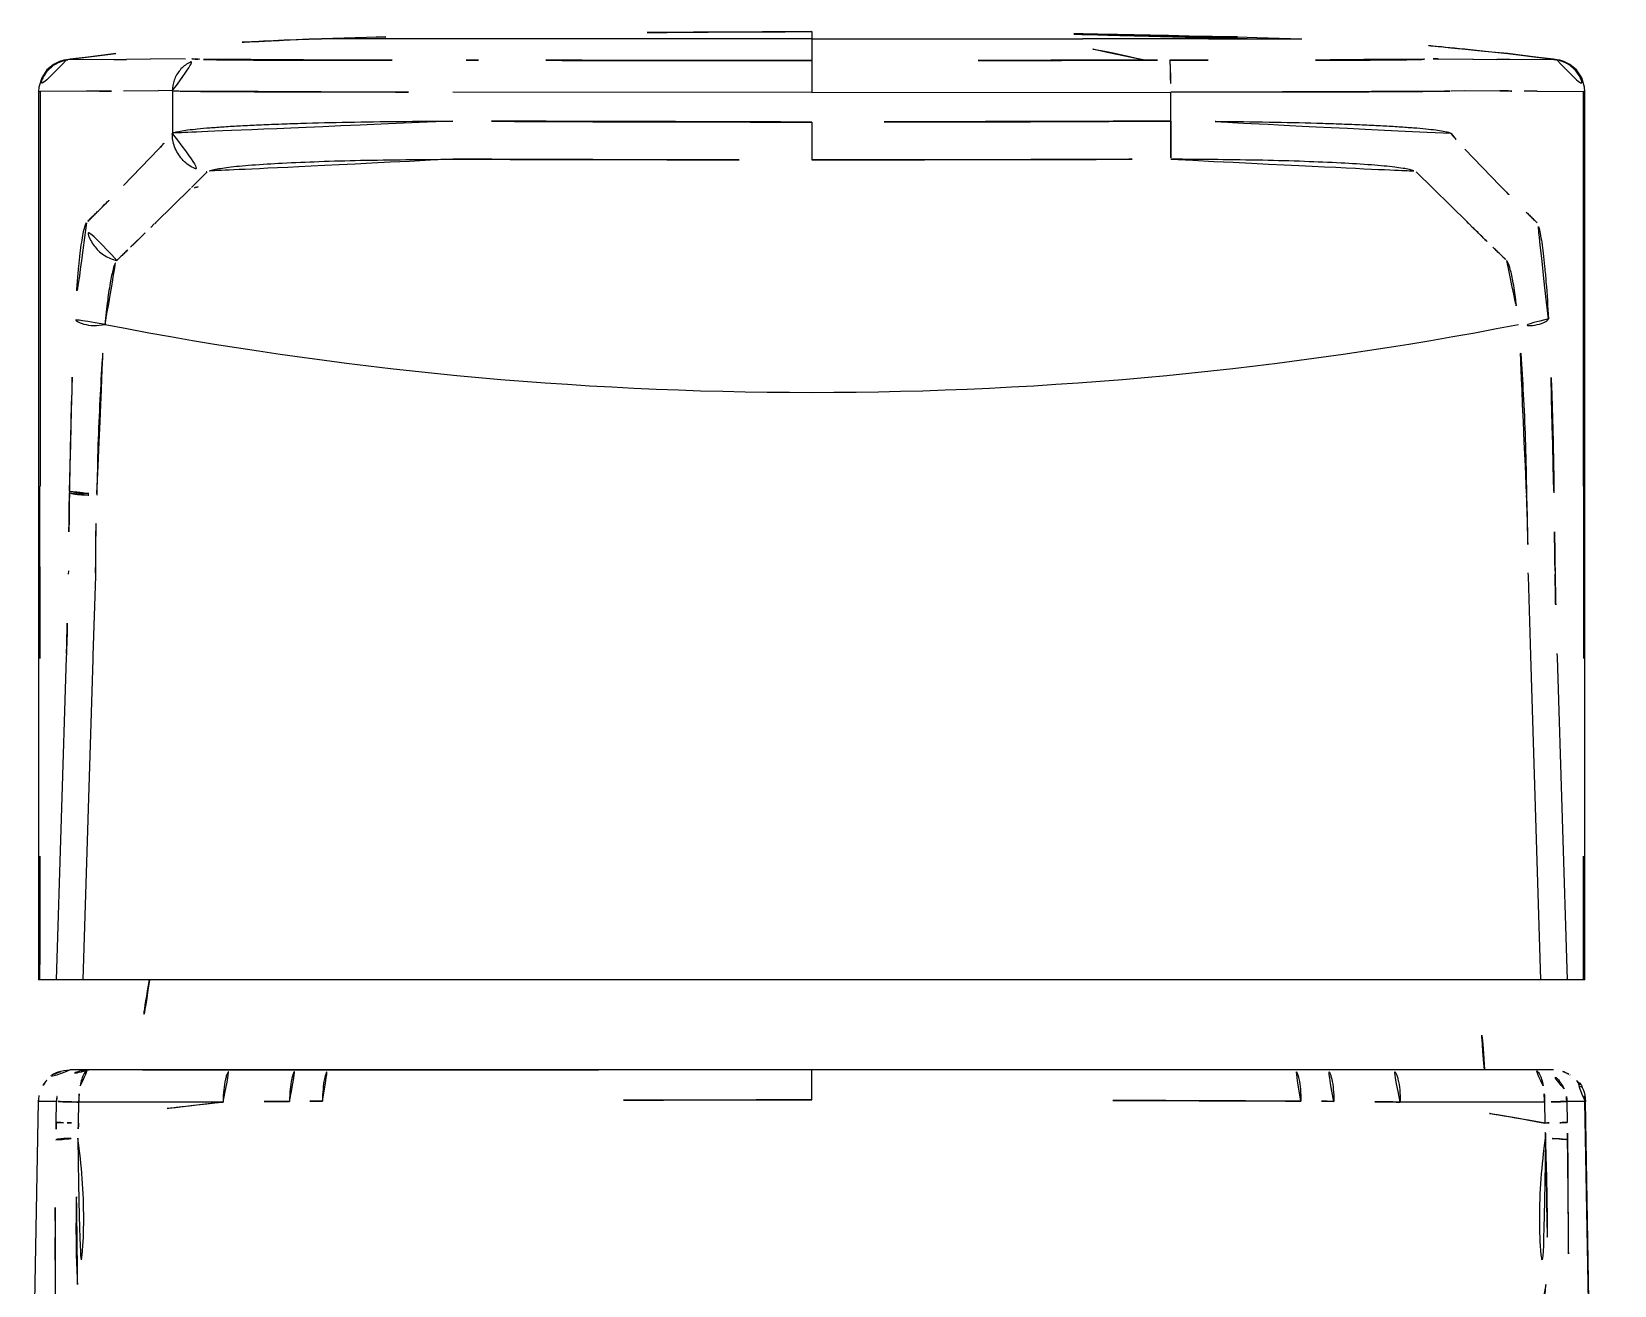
# Model space of a CAD drawing. Extents: x 16296660632 to 16296672714, y -37409619871 to -37409617455.
# Drawn here: x 16296671978.35 to 16296672027.57, y -37409617763.93 to -37409617724.95 of the extents above; entities that cross this region are included whole.
import ezdxf

# ---------------------------------------------------------------- set-up
doc = ezdxf.new("R2010")
doc.units = 0
doc.header["$LTSCALE"] = 10
doc.header["$MEASUREMENT"] = 0
doc.layers.get('0').update_dxf_attribs({"linetype": 'CONTINUOUS'})
doc.layers.add('02___PRT_ALL_AXES', color=7, linetype='CONTINUOUS')
doc.layers.add('06___PRT_ALL_SURFS', color=7, linetype='CONTINUOUS')

msp = doc.modelspace()

# ---------------------------------------------------------------- linework, layer by layer
at = {"color": 7, "linetype": 'Continuous'}
for p, q in [((16296671988.765841, -37409617725.127182), (16296671987.367279, -37409617725.165459)), ((16296671988.767639, -37409617725.16555), (16296671987.36731, -37409617725.16555)), ((16296671989.368759, -37409617725.111816), (16296671988.765841, -37409617725.127182)), ((16296671989.37005, -37409617725.165497), (16296671988.766769, -37409617725.165581)), ((16296671989.369551, -37409617725.146942), (16296671988.767639, -37409617725.16555)), ((16296671990.271971, -37409617725.165497), (16296671989.37005, -37409617725.165497)), ((16296671994.177031, -37409617725.165527), (16296671990.271971, -37409617725.165497)), ((16296671996.50326, -37409617725.165527), (16296671994.17692, -37409617725.16552)), ((16296672002.61055, -37409617725.165573), (16296671996.50325, -37409617725.165543)), ((16296672002.61055, -37409617724.946953), (16296672002.61055, -37409617724.947029)), ((16296672002.61055, -37409617724.947029), (16296672002.61055, -37409617725.845459)), ((16296672002.61055, -37409617725.165573), (16296672008.717899, -37409617725.165543)), ((16296672008.717871, -37409617725.16555), (16296672011.044081, -37409617725.165527)), ((16296672014.949129, -37409617725.165497), (16296672011.044069, -37409617725.165527)), ((16296672014.949129, -37409617725.165497), (16296672015.851061, -37409617725.165497)), ((16296672015.850691, -37409617725.146927), (16296672016.453461, -37409617725.16555)), ((16296672015.851061, -37409617725.165497), (16296672016.453461, -37409617725.165573)), ((16296672015.85148, -37409617725.111794), (16296672016.45439, -37409617725.127159)), ((16296672016.45285, -37409617725.165527), (16296672017.852791, -37409617725.165291)), ((16296672016.45439, -37409617725.127159), (16296672017.853609, -37409617725.165451)), ((16296671979.434031, -37409617725.821747), (16296671979.355061, -37409617725.835793)), ((16296671979.548269, -37409617725.806473), (16296671979.43387, -37409617725.821587)), ((16296671979.434031, -37409617725.821747), (16296671979.435619, -37409617725.821564)), ((16296671979.435619, -37409617725.821564), (16296671979.47846, -37409617725.820084)), ((16296671980.907749, -37409617725.811249), (16296671979.47846, -37409617725.820061)), ((16296671979.72851, -37409617725.78582), (16296671980.968439, -37409617725.628853)), ((16296671980.907761, -37409617725.811333), (16296671981.308611, -37409617725.808113)), ((16296671982.048429, -37409617725.802963), (16296671981.308331, -37409617725.808479)), ((16296671983.134569, -37409617725.806099), (16296671982.046169, -37409617725.793831)), ((16296672022.086451, -37409617725.806091), (16296672023.174919, -37409617725.793839)), ((16296672023.17267, -37409617725.802963), (16296672023.912769, -37409617725.808479)), ((16296672024.313339, -37409617725.811287), (16296672023.912081, -37409617725.808144)), ((16296672024.25267, -37409617725.62886), (16296672025.49259, -37409617725.78582)), ((16296672025.74264, -37409617725.820061), (16296672024.313351, -37409617725.811249)), ((16296672025.785231, -37409617725.821327), (16296672025.675631, -37409617725.806847)), ((16296672025.785231, -37409617725.821327), (16296672025.74263, -37409617725.820084)), ((16296672025.786631, -37409617725.821548), (16296672025.785231, -37409617725.821327)), ((16296672002.61055, -37409617725.84552), (16296672002.61054, -37409617726.839523)), ((16296671978.615549, -37409617726.810509), (16296671978.615549, -37409617739.077599)), ((16296671980.05764, -37409617726.800079), (16296671978.615589, -37409617726.810448)), ((16296671980.461849, -37409617726.795593), (16296671980.057659, -37409617726.799026)), ((16296671981.2145, -37409617726.789993), (16296671982.303631, -37409617726.782013)), ((16296671982.72826, -37409617726.789993), (16296671982.30368, -37409617726.782013)), ((16296671982.73131, -37409617726.790627), (16296671982.72826, -37409617726.789993)), ((16296671982.73131, -37409617726.790627), (16296671982.73131, -37409617728.115143)), ((16296672022.48979, -37409617726.790627), (16296672022.49284, -37409617726.790024)), ((16296672022.49284, -37409617726.790009), (16296672022.917419, -37409617726.782013)), ((16296672022.917471, -37409617726.782013), (16296672024.00659, -37409617726.789993)), ((16296672025.163441, -37409617726.800018), (16296672024.759239, -37409617726.796127)), ((16296672025.163441, -37409617726.800018), (16296672026.605551, -37409617726.810509)), ((16296672026.605551, -37409617739.077599), (16296672026.605551, -37409617726.810509)), ((16296671978.5707, -37409617726.813057), (16296671978.569481, -37409617754.434036)), ((16296671978.57074, -37409617726.813057), (16296671978.60873, -37409617726.813141)), ((16296672002.61055, -37409617726.839531), (16296671991.448009, -37409617726.826134)), ((16296672002.61055, -37409617726.839531), (16296672013.77309, -37409617726.826134)), ((16296672013.77309, -37409617727.728378), (16296672013.77309, -37409617726.826134)), ((16296672026.653669, -37409617726.813087), (16296672026.605619, -37409617726.813118)), ((16296672026.651621, -37409617754.434036), (16296672026.6504, -37409617726.813087)), ((16296672026.65362, -37409617726.813087), (16296672026.653669, -37409617726.813087)), ((16296672002.61055, -37409617727.757607), (16296672002.61055, -37409617728.935699)), ((16296671982.73131, -37409617728.115143), (16296671982.72826, -37409617728.118698)), ((16296672022.48979, -37409617728.115173), (16296672022.49284, -37409617728.11866)), ((16296671982.30368, -37409617728.60157), (16296671981.214581, -37409617729.728813)), ((16296672024.006519, -37409617729.728813), (16296672022.917419, -37409617728.60157)), ((16296671983.325331, -37409617729.793243), (16296671983.56613, -37409617729.554466)), ((16296671983.56613, -37409617729.554466), (16296671983.81119, -37409617729.310944)), ((16296672021.40988, -37409617729.310631), (16296672023.007509, -37409617730.883293)), ((16296671983.290279, -37409617729.827583), (16296671982.213579, -37409617730.883293)), ((16296671982.061819, -37409617731.032227), (16296671982.166691, -37409617730.927963)), ((16296672023.159269, -37409617731.032227), (16296672023.054411, -37409617730.927963)), ((16296671978.611521, -37409617741.592453), (16296671978.61162, -37409617739.077599)), ((16296672026.60948, -37409617739.077599), (16296672026.609579, -37409617741.592453)), ((16296671979.530849, -37409617739.236023), (16296671979.53021, -37409617739.290466)), ((16296671980.38134, -37409617739.310867), (16296671980.37978, -37409617739.363777)), ((16296672024.84016, -37409617739.310829), (16296672024.840891, -37409617739.363823)), ((16296672025.69025, -37409617739.236023), (16296672025.690889, -37409617739.290466)), ((16296671978.60811, -37409617741.816833), (16296671978.608, -37409617744.435493)), ((16296671978.608101, -37409617741.592453), (16296671978.60811, -37409617741.816833)), ((16296671979.496361, -37409617741.715111), (16296671979.49481, -37409617741.816643)), ((16296671980.33499, -37409617741.880501), (16296671980.260941, -37409617744.347313)), ((16296671980.341631, -37409617741.780632), (16296671980.33499, -37409617741.880501)), ((16296672024.87949, -37409617741.780632), (16296672024.886129, -37409617741.880501)), ((16296672024.886129, -37409617741.880501), (16296672024.960171, -37409617744.347313)), ((16296672025.724739, -37409617741.715111), (16296672025.72629, -37409617741.816643)), ((16296672026.609739, -37409617741.592453), (16296672026.609779, -37409617741.816833)), ((16296672026.609779, -37409617741.816833), (16296672026.610201, -37409617744.435493)), ((16296671979.43301, -37409617744.397018), (16296671979.11832, -37409617754.434036)), ((16296671979.43656, -37409617744.285408), (16296671979.43306, -37409617744.397018)), ((16296671980.257601, -37409617744.458847), (16296671979.951229, -37409617754.434036)), ((16296671980.260941, -37409617744.347313), (16296671980.257601, -37409617744.458847)), ((16296672024.960171, -37409617744.347313), (16296672025.269779, -37409617754.434036)), ((16296672025.78433, -37409617744.285423), (16296672025.78784, -37409617744.397034)), ((16296672025.787701, -37409617744.397034), (16296672026.102501, -37409617754.434036)), ((16296672026.65168, -37409617754.434036), (16296671978.56941, -37409617754.434036)), ((16296672025.673679, -37409617757.234039), (16296671979.54805, -37409617757.234039)), ((16296672002.61067, -37409617758.167374), (16296672002.61055, -37409617757.234039)), ((16296671977.667879, -37409617809.628067), (16296671978.56538, -37409617758.216614)), ((16296671978.561991, -37409617758.21656), (16296671978.552481, -37409617758.216667)), ((16296671979.12928, -37409617758.216583), (16296671978.56538, -37409617758.216614)), ((16296671979.11779, -37409617758.869186), (16296671979.12928, -37409617758.216583)), ((16296671979.81233, -37409617758.886642), (16296671979.82398, -37409617758.234039)), ((16296671984.30932, -37409617758.234039), (16296671979.82398, -37409617758.234039)), ((16296672025.39712, -37409617758.234039), (16296672020.911779, -37409617758.234039)), ((16296672025.39712, -37409617758.234039), (16296672025.40877, -37409617758.886642)), ((16296672026.65571, -37409617758.216614), (16296672026.09181, -37409617758.216583)), ((16296672026.09181, -37409617758.216583), (16296672026.10331, -37409617758.869186)), ((16296672027.553221, -37409617809.628067), (16296672026.65571, -37409617758.216614)), ((16296672026.668619, -37409617758.216682), (16296672026.6591, -37409617758.21656))]:
    msp.add_line(p, q, dxfattribs=at)
for points in [[(16296671980.96859, -37409617725.629128), (16296671980.58375, -37409617725.675102), (16296671980.01399, -37409617725.746094), (16296671979.548269, -37409617725.806473)], [(16296672025.675631, -37409617725.806847), (16296672025.209459, -37409617725.746384), (16296672024.63868, -37409617725.675262), (16296672024.252529, -37409617725.629128)], [(16296672026.653669, -37409617726.813087), (16296672026.64415, -37409617726.675659), (16296672026.55538, -37409617726.380943), (16296672026.39221, -37409617726.13903), (16296672026.189289, -37409617725.968742), (16296672026.00127, -37409617725.875473), (16296672025.870081, -37409617725.836693), (16296672025.787451, -37409617725.8218)], [(16296671979.355061, -37409617725.835793), (16296671979.221979, -37409617725.874672), (16296671979.03183, -37409617725.968727), (16296671978.829309, -37409617726.138573), (16296671978.66683, -37409617726.378616), (16296671978.5774, -37409617726.672417), (16296671978.56743, -37409617726.813583)]]:
    msp.add_lwpolyline(points, dxfattribs=at)
for centre, radius, start, end in [((16296671989.42778, -37409617797.983727), 72.847418, 91.62000406, 96.66842761), ((16296672002.607229, -37409618256.593117), 531.646152, 90.00305992, 91.4268413), ((16296672002.60973, -37409618163.309387), 438.362437, 89.99989072, 91.73076262), ((16296672002.60932, -37409618126.047989), 401.101039, 89.99978143, 91.89148031), ((16296672002.61178, -37409618126.047989), 401.101041, 88.10862891, 90.00021857), ((16296672002.61063, -37409618163.347717), 438.40077, 88.26934661, 90), ((16296672002.61384, -37409618256.595284), 531.648322, 88.57326795, 90.00032785), ((16296672006.94335, -37409617750.274834), 25.171918, 76.1543804, 85.9574403), ((16296672015.79332, -37409617797.983719), 72.847411, 83.33157239, 88.37999594), ((16296671979.61438, -37409617726.79377), 0.983147, 97.9465276, 100.4196289), ((16296671988.234421, -37409617788.794159), 63.579878, 97.68825716, 97.91572601), ((16296672021.994961, -37409617736.489983), 10.694106, 89.5013351, 91.6965331), ((16296672017.13789, -37409617787.681381), 62.456872, 82.08107477, 82.31260924), ((16296672025.60677, -37409617726.793457), 0.982831, 79.6947919, 82.0537971), ((16296671989.30654, -37409616958.08802), 767.748616, 269.930386746, 270.161521118), ((16296672015.93545, -37409616932.047737), 793.788849, 269.842195708, 270.065788353), ((16296671796.27614, -37409617564.577057), 248.01262, 318.59672413, 318.74523673), ((16296672208.95145, -37409617564.577606), 248.017129, 221.25367363, 221.40211418), ((16296671891.736389, -37409617641.828667), 125.430351, 315.02781888, 315.50963305), ((16296671983.92827, -37409617728.137657), 1.178802, 262.9364145, 264.3011074), ((16296672113.308559, -37409617642.001793), 125.183365, 224.49036695, 224.97295379), ((16296672002.583151, -37409617620.984047), 115.179366, 259.01560153, 270.01366038), ((16296672002.637751, -37409617620.984932), 115.178541, 269.9864489, 280.98450575), ((16296671821.29726, -37409617739.332932), 158.217044, 358.20615371, 359.10034452), ((16296672183.92384, -37409617739.332932), 158.217044, 180.89965548, 181.79384629), ((16296671979.55234, -37409617758.234039), 1, 90, 178.9976054), ((16296671980.128969, -37409617758.233849), 0.99981, 90.0118026, 155.8543377), ((16296672025.092131, -37409617758.233849), 0.99981, 24.1456623, 89.9881974), ((16296672025.66876, -37409617758.234039), 1, 1.0023946, 90), ((16296671979.55266, -37409617758.224167), 0.984197, 147.5409024, 152.5957231), ((16296671979.553881, -37409617758.218163), 0.980672, 118.6641156, 122.8411255), ((16296672025.667101, -37409617758.218292), 0.98085, 57.2226846, 60.3720974), ((16296672025.668501, -37409617758.224113), 0.984116, 27.4406904, 32.4812921), ((16296671989.353661, -37409617808.814072), 50.830945, 95.6952607, 100.8190649), ((16296671989.35256, -37409618140.012672), 381.811942, 90.44686287, 90.75680446), ((16296671989.281281, -37409618132.172523), 373.971478, 90.28872772, 90.44533296), ((16296672002.621349, -37409620774.55024), 3016.382871, 90.000218566, 90.289164846), ((16296672002.56566, -37409620788.045433), 3029.878056, 89.711490846, 89.999125736), ((16296672015.939819, -37409618132.172539), 373.971497, 89.55466704, 89.71127228), ((16296672015.86854, -37409618140.012733), 381.811993, 89.24319554, 89.55313713), ((16296672015.867451, -37409617808.813957), 50.83083, 79.1809351, 84.3047393), ((16296672245.73344, -37409617763.567993), 266.657052, 178.99017338, 179.10690242), ((16296671981.906931, -37409617649.695732), 109.211004, 268.71461433, 268.90098343), ((16296672066.670771, -37409617762.927177), 86.952366, 177.33647118, 177.64800445), ((16296672023.314119, -37409617649.689774), 109.216964, 271.09890731, 271.28538567), ((16296671939.716869, -37409617762.876091), 85.784717, 2.34980724, 2.6657172), ((16296671766.320459, -37409617763.454514), 259.823316, 0.89178465, 1.01113974)]:
    msp.add_arc(centre, radius, start, end, dxfattribs=at)
for points, knots in [([(16296671979.436569, -37409617725.826843), (16296671979.323219, -37409617725.847672), (16296671979.10187, -37409617725.929489), (16296671978.832821, -37409617726.157349), (16296671978.65686, -37409617726.462822), (16296671978.615829, -37409617726.695213), (16296671978.615589, -37409617726.810448)], [0, 0, 0, 0, 0.250000467, 0.499991671, 0.750045447, 1, 1, 1, 1]), ([(16296671982.72826, -37409617726.790047), (16296671982.72831, -37409617726.676537), (16296671982.76902, -37409617726.440163), (16296671982.95108, -37409617726.125816), (16296671983.23299, -37409617725.896919), (16296671983.459999, -37409617725.819931), (16296671983.57202, -37409617725.802269)], [0, 0, 0, 0, 0.24212358, 0.500178891, 0.758126011, 1, 1, 1, 1]), ([(16296671983.542749, -37409617725.80056), (16296671983.50798, -37409617725.799561), (16296671983.37145, -37409617725.795937), (16296671983.23485, -37409617725.795464), (16296671983.13306, -37409617725.79628)], [0, 0, 0, 0, 0.254705531, 1, 1, 1, 1]), ([(16296671988.37392, -37409617725.836067), (16296671987.74486, -37409617725.835457), (16296671986.84761, -37409617725.834282), (16296671985.71983, -37409617725.830994), (16296671985.03231, -37409617725.827911), (16296671984.46983, -37409617725.823952), (16296671984.042549, -37409617725.819061), (16296671983.75853, -37409617725.813278), (16296671983.61747, -37409617725.807411), (16296671983.57202, -37409617725.802269)], [0, 0, 0, 0, 0.392976108, 0.560506637, 0.704529586, 0.822470079, 0.911908941, 0.971428745, 1, 1, 1, 1]), ([(16296672021.649071, -37409617725.802269), (16296672021.60363, -37409617725.807411), (16296672021.462561, -37409617725.813278), (16296672021.178551, -37409617725.819061), (16296672020.75127, -37409617725.823952), (16296672020.188789, -37409617725.827911), (16296672019.50127, -37409617725.830994), (16296672018.37348, -37409617725.834282), (16296672017.47624, -37409617725.835457), (16296672016.84717, -37409617725.836067)], [0, 0, 0, 0, 0.028571255, 0.088091059, 0.177529921, 0.295470414, 0.439493363, 0.607023892, 1, 1, 1, 1]), ([(16296672025.782591, -37409617725.826477), (16296672025.896139, -37409617725.847122), (16296672026.11795, -37409617725.92868), (16296672026.387671, -37409617726.156532), (16296672026.564119, -37409617726.462318), (16296672026.60527, -37409617726.695053), (16296672026.605511, -37409617726.810448)], [0, 0, 0, 0, 0.249994782, 0.499985591, 0.750039468, 1, 1, 1, 1]), ([(16296671992.254009, -37409617725.834282), (16296671992.189199, -37409617725.834137), (16296671991.92828, -37409617725.833504), (16296671991.66737, -37409617725.833023), (16296671991.47127, -37409617725.83358)], [0, 0, 0, 0, 0.248401875, 1, 1, 1, 1]), ([(16296672002.61055, -37409617725.84552), (16296672000.021379, -37409617725.845497), (16296671996.56917, -37409617725.841942), (16296671993.11697, -37409617725.836342), (16296671992.253929, -37409617725.834373)], [0, 0, 0, 0, 0.750002768, 1, 1, 1, 1]), ([(16296672012.967171, -37409617725.834373), (16296672012.10413, -37409617725.836342), (16296672008.65193, -37409617725.841942), (16296672005.19972, -37409617725.845497), (16296672002.61055, -37409617725.84552)], [0, 0, 0, 0, 0.249997232, 1, 1, 1, 1]), ([(16296672012.96706, -37409617725.834282), (16296672013.03187, -37409617725.834137), (16296672013.292801, -37409617725.833504), (16296672013.55372, -37409617725.833023), (16296672013.74983, -37409617725.83358)], [0, 0, 0, 0, 0.248401854, 1, 1, 1, 1]), ([(16296672013.74983, -37409617725.83358), (16296672013.752621, -37409617725.845093), (16296672013.755831, -37409617725.87925), (16296672013.76059, -37409617725.946281), (16296672013.764481, -37409617726.044617), (16296672013.76812, -37409617726.171432), (16296672013.770781, -37409617726.32093), (16296672013.77319, -37409617726.541801), (16296672013.77346, -37409617726.711868), (16296672013.77309, -37409617726.826134)], [0, 0, 0, 0, 0.035778882, 0.103127578, 0.20329066, 0.332846492, 0.486345655, 0.654886889, 1, 1, 1, 1]), ([(16296671980.461849, -37409617726.795593), (16296671980.524969, -37409617726.79467), (16296671980.77586, -37409617726.791771), (16296671981.02676, -37409617726.793129), (16296671981.21452, -37409617726.793129)], [0, 0, 0, 0, 0.251616484, 1, 1, 1, 1]), ([(16296671982.73131, -37409617726.790627), (16296671982.7416, -37409617726.792511), (16296671982.76889, -37409617726.794907), (16296671982.84911, -37409617726.800041), (16296671982.997311, -37409617726.804466), (16296671983.231319, -37409617726.809349), (16296671983.538971, -37409617726.813332), (16296671983.917641, -37409617726.816856), (16296671984.36401, -37409617726.819817), (16296671984.873949, -37409617726.822304), (16296671985.668051, -37409617726.825142), (16296671986.78256, -37409617726.827568), (16296671988.237511, -37409617726.829376), (16296671989.81181, -37409617726.829727), (16296671990.895229, -37409617726.827728), (16296671991.448009, -37409617726.826118)], [0, 0, 0, 0, 0.003602202, 0.009408431, 0.027676959, 0.054603452, 0.089971804, 0.133556113, 0.184926472, 0.24359071, 0.309050212, 0.458214471, 0.627146497, 0.809763997, 1, 1, 1, 1]), ([(16296672013.77309, -37409617726.826118), (16296672014.325871, -37409617726.827728), (16296672015.40929, -37409617726.829727), (16296672016.98358, -37409617726.829376), (16296672018.43853, -37409617726.827568), (16296672019.553049, -37409617726.825142), (16296672020.347151, -37409617726.822304), (16296672020.85709, -37409617726.819817), (16296672021.303459, -37409617726.816856), (16296672021.682131, -37409617726.813332), (16296672021.989771, -37409617726.809349), (16296672022.223789, -37409617726.804466), (16296672022.37199, -37409617726.800041), (16296672022.4522, -37409617726.794907), (16296672022.4795, -37409617726.792511), (16296672022.48979, -37409617726.790627)], [0, 0, 0, 0, 0.190236003, 0.372853503, 0.541785529, 0.690949788, 0.75640929, 0.815073528, 0.866443887, 0.910028196, 0.945396548, 0.972323041, 0.99059157, 0.996397798, 1, 1, 1, 1]), ([(16296672024.006571, -37409617726.789993), (16296672024.068899, -37409617726.790527), (16296672024.31978, -37409617726.792648), (16296672024.570669, -37409617726.794746), (16296672024.759239, -37409617726.796127)], [0, 0, 0, 0, 0.248395776, 1, 1, 1, 1]), ([(16296671991.448009, -37409617727.728348), (16296671990.89415, -37409617727.729179), (16296671989.808689, -37409617727.735336), (16296671988.232559, -37409617727.757881), (16296671986.9856, -37409617727.787956), (16296671986.06189, -37409617727.818703), (16296671985.438749, -37409617727.843727), (16296671984.870159, -37409617727.871246), (16296671984.360929, -37409617727.90094), (16296671983.91527, -37409617727.932487), (16296671983.537121, -37409617727.965462), (16296671983.229851, -37409617727.99971), (16296671983.019341, -37409617728.030457), (16296671982.88867, -37409617728.056511), (16296671982.818371, -37409617728.074013), (16296671982.76741, -37409617728.091637), (16296671982.739759, -37409617728.10614), (16296671982.73131, -37409617728.11512)], [0, 0, 0, 0, 0.19009978, 0.372562047, 0.541022244, 0.618208804, 0.689778736, 0.755075109, 0.813589499, 0.864857039, 0.908416595, 0.943858269, 0.970981342, 0.981377242, 0.989611742, 0.995766144, 1, 1, 1, 1]), ([(16296672002.61055, -37409617727.757607), (16296672001.680201, -37409617727.757912), (16296671999.81955, -37409617727.755791), (16296671997.493799, -37409617727.751442), (16296671995.63332, -37409617727.746223), (16296671994.23811, -37409617727.741127), (16296671992.843019, -37409617727.733963), (16296671991.91301, -37409617727.727783), (16296671991.448009, -37409617727.728378)], [0, 0, 0, 0, 0.250035473, 0.500057703, 0.625057132, 0.750051854, 0.875028363, 1, 1, 1, 1]), ([(16296672013.77309, -37409617727.728378), (16296672013.30809, -37409617727.727783), (16296672012.378071, -37409617727.733963), (16296672010.982981, -37409617727.741127), (16296672009.58778, -37409617727.746223), (16296672007.727289, -37409617727.751442), (16296672005.401541, -37409617727.755791), (16296672003.540899, -37409617727.757912), (16296672002.61055, -37409617727.757607)], [0, 0, 0, 0, 0.124971635, 0.249948145, 0.374942867, 0.499942296, 0.749964527, 1, 1, 1, 1]), ([(16296672013.77309, -37409617727.728378), (16296672013.77626, -37409617727.867073), (16296672013.780451, -37409617728.127243), (16296672013.781839, -37409617728.476677), (16296672013.780161, -37409617728.716293), (16296672013.77651, -37409617728.851357), (16296672013.77466, -37409617728.89724), (16296672013.77317, -37409617728.9142)], [0, 0, 0, 0, 0.350925585, 0.658141916, 0.883929194, 0.956943092, 1, 1, 1, 1]), ([(16296672022.48979, -37409617728.11512), (16296672022.48134, -37409617728.10614), (16296672022.45369, -37409617728.091637), (16296672022.402719, -37409617728.074013), (16296672022.33243, -37409617728.056511), (16296672022.201759, -37409617728.030457), (16296672021.991249, -37409617727.99971), (16296672021.683969, -37409617727.965462), (16296672021.30583, -37409617727.932487), (16296672020.86017, -37409617727.90094), (16296672020.350929, -37409617727.871246), (16296672019.782351, -37409617727.843727), (16296672019.159201, -37409617727.818703), (16296672018.2355, -37409617727.787956), (16296672016.988529, -37409617727.757881), (16296672015.412411, -37409617727.735336), (16296672014.32695, -37409617727.729179), (16296672013.77309, -37409617727.728348)], [0, 0, 0, 0, 0.004233856, 0.010388258, 0.018622758, 0.029018658, 0.056141731, 0.091583405, 0.135142961, 0.186410501, 0.244924891, 0.310221264, 0.381791196, 0.458977756, 0.627437953, 0.80990022, 1, 1, 1, 1]), ([(16296671982.72826, -37409617728.118858), (16296671982.72871, -37409617728.257378), (16296671982.780371, -37409617728.5467), (16296671983.009171, -37409617728.929619), (16296671983.36236, -37409617729.203873), (16296671983.644819, -37409617729.290352), (16296671983.78331, -37409617729.30751)], [0, 0, 0, 0, 0.24065148, 0.498769291, 0.757566003, 1, 1, 1, 1]), ([(16296671991.447929, -37409617728.914192), (16296671990.96106, -37409617728.916618), (16296671990.0049, -37409617728.925163), (16296671988.616871, -37409617728.944923), (16296671987.336889, -37409617728.979912), (16296671986.21011, -37409617729.028976), (16296671985.384581, -37409617729.078033), (16296671984.829161, -37409617729.122719), (16296671984.503059, -37409617729.157043), (16296671984.242649, -37409617729.193527), (16296671984.045099, -37409617729.229279), (16296671983.90712, -37409617729.263313), (16296671983.834641, -37409617729.292427), (16296671983.811211, -37409617729.310631)], [0, 0, 0, 0, 0.190593329, 0.374316575, 0.543412558, 0.691828385, 0.81581433, 0.867118203, 0.909956254, 0.94413575, 0.970087406, 0.988386466, 1, 1, 1, 1]), ([(16296671991.447929, -37409617728.9142), (16296671991.90933, -37409617728.913063), (16296671992.836399, -37409617728.918266), (16296671994.229139, -37409617728.923576), (16296671995.62604, -37409617728.927467), (16296671997.488371, -37409617728.931221), (16296671999.8165, -37409617728.934357), (16296672001.679079, -37409617728.935944), (16296672002.61055, -37409617728.935699)], [0, 0, 0, 0, 0.124004801, 0.249154552, 0.374307155, 0.499427488, 0.74966317, 1, 1, 1, 1]), ([(16296672002.61055, -37409617728.935699), (16296672003.542021, -37409617728.935944), (16296672005.404591, -37409617728.934357), (16296672007.732719, -37409617728.931221), (16296672009.595051, -37409617728.927467), (16296672010.991949, -37409617728.923576), (16296672012.384689, -37409617728.918266), (16296672013.311769, -37409617728.913063), (16296672013.77317, -37409617728.9142)], [0, 0, 0, 0, 0.25033683, 0.500572512, 0.625692845, 0.750845448, 0.875995199, 1, 1, 1, 1]), ([(16296672013.773109, -37409617728.914192), (16296672014.259979, -37409617728.916687), (16296672015.216061, -37409617728.925163), (16296672016.603979, -37409617728.944893), (16296672017.883949, -37409617728.979988), (16296672019.01063, -37409617729.02887), (16296672019.835751, -37409617729.077744), (16296672020.390591, -37409617729.122963), (16296672020.716869, -37409617729.157593), (16296672020.978371, -37409617729.193626), (16296672021.177259, -37409617729.228569), (16296672021.31518, -37409617729.262581), (16296672021.387381, -37409617729.292023), (16296672021.40988, -37409617729.310631)], [0, 0, 0, 0, 0.190586293, 0.37427283, 0.543347749, 0.691795405, 0.815714838, 0.866871688, 0.90970645, 0.944112154, 0.970249208, 0.988567286, 1, 1, 1, 1]), ([(16296671983.53652, -37409617729.768631), (16296671983.516569, -37409617729.774834), (16296671983.43553, -37409617729.798553), (16296671983.35288, -37409617729.816643), (16296671983.290279, -37409617729.827583)], [0, 0, 0, 0, 0.247347335, 1, 1, 1, 1]), ([(16296671980.472281, -37409617730.478088), (16296671980.43786, -37409617730.512268), (16296671980.36898, -37409617730.58062), (16296671980.282669, -37409617730.665909), (16296671980.21356, -37409617730.734154), (16296671980.16152, -37409617730.785423), (16296671980.108681, -37409617730.838158), (16296671980.07098, -37409617730.87352), (16296671980.05768, -37409617730.896271)], [0, 0, 0, 0, 0.247022542, 0.49422065, 0.617939067, 0.741822735, 0.865779575, 1, 1, 1, 1]), ([(16296672025.163441, -37409617730.896317), (16296672025.150141, -37409617730.873558), (16296672025.11244, -37409617730.838181), (16296672025.059601, -37409617730.785439), (16296672025.007561, -37409617730.734169), (16296672024.93844, -37409617730.665916), (16296672024.852119, -37409617730.580627), (16296672024.783239, -37409617730.512283), (16296672024.748819, -37409617730.478088)], [0, 0, 0, 0, 0.134241202, 0.258194994, 0.382075747, 0.505791224, 0.752983399, 1, 1, 1, 1]), ([(16296671980.05768, -37409617730.895721), (16296671980.03569, -37409617730.934982), (16296671979.998859, -37409617731.043701), (16296671979.952471, -37409617731.244362), (16296671979.90657, -37409617731.518181), (16296671979.86133, -37409617731.862648), (16296671979.817459, -37409617732.275833), (16296671979.757771, -37409617732.955269), (16296671979.72213, -37409617733.497437), (16296671979.700081, -37409617733.879494)], [0, 0, 0, 0, 0.044804096, 0.11316577, 0.205348257, 0.3209344, 0.459106463, 0.618980622, 1, 1, 1, 1]), ([(16296671981.00136, -37409617732.061913), (16296671980.87007, -37409617732.032784), (16296671980.61533, -37409617731.929321), (16296671980.30732, -37409617731.657784), (16296671980.105961, -37409617731.300461), (16296671980.058371, -37409617731.030296), (16296671980.057659, -37409617730.896317)], [0, 0, 0, 0, 0.25034187, 0.500648102, 0.750590383, 1, 1, 1, 1]), ([(16296671981.432079, -37409617731.648209), (16296671981.485849, -37409617731.597473), (16296671981.618731, -37409617731.471542), (16296671981.82268, -37409617731.260178), (16296671981.98118, -37409617731.107948), (16296671982.061819, -37409617731.032227)], [0, 0, 0, 0, 0.251764204, 0.623306313, 1, 1, 1, 1]), ([(16296671982.19746, -37409617730.907791), (16296671982.19421, -37409617730.911636), (16296671982.18638, -37409617730.9217), (16296671982.17395, -37409617730.926208), (16296671982.166691, -37409617730.927963)], [0, 0, 0, 0, 0.402727377, 1, 1, 1, 1]), ([(16296671982.213579, -37409617730.883293), (16296671982.214649, -37409617730.885536), (16296671982.21619, -37409617730.8909), (16296671982.210939, -37409617730.897713), (16296671982.204359, -37409617730.902847), (16296671982.199789, -37409617730.906837), (16296671982.197309, -37409617730.908638)], [0, 0, 0, 0, 0.22696992, 0.452726497, 0.721698262, 1, 1, 1, 1]), ([(16296672023.007509, -37409617730.883293), (16296672023.00643, -37409617730.885567), (16296672023.00495, -37409617730.891083), (16296672023.010269, -37409617730.89817), (16296672023.016979, -37409617730.903908), (16296672023.021601, -37409617730.908386), (16296672023.02412, -37409617730.910492)], [0, 0, 0, 0, 0.219194056, 0.444582894, 0.715312624, 1, 1, 1, 1]), ([(16296672023.02363, -37409617730.907791), (16296672023.02688, -37409617730.911636), (16296672023.034719, -37409617730.9217), (16296672023.04715, -37409617730.926208), (16296672023.054411, -37409617730.927963)], [0, 0, 0, 0, 0.402743706, 1, 1, 1, 1]), ([(16296672023.159269, -37409617731.032227), (16296672023.213261, -37409617731.082916), (16296672023.34651, -37409617731.208679), (16296672023.550541, -37409617731.41996), (16296672023.70867, -37409617731.572403), (16296672023.789021, -37409617731.648209)], [0, 0, 0, 0, 0.252182058, 0.623813977, 1, 1, 1, 1]), ([(16296672025.521099, -37409617733.880821), (16296672025.499041, -37409617733.498619), (16296672025.4634, -37409617732.95623), (16296672025.4037, -37409617732.27652), (16296672025.359831, -37409617731.863159), (16296672025.314581, -37409617731.518539), (16296672025.268669, -37409617731.244591), (16296672025.222269, -37409617731.043831), (16296672025.18544, -37409617730.935051), (16296672025.163441, -37409617730.895767)], [0, 0, 0, 0, 0.38100727, 0.540879296, 0.679051323, 0.794639336, 0.886825292, 0.955191352, 1, 1, 1, 1]), ([(16296671981.001341, -37409617732.061943), (16296671981.009991, -37409617732.051231), (16296671981.0292, -37409617732.033287), (16296671981.06637, -37409617731.998581), (16296671981.11097, -37409617731.955627), (16296671981.16468, -37409617731.904449), (16296671981.236099, -37409617731.836128), (16296671981.32527, -37409617731.750763), (16296671981.39649, -37409617731.682388), (16296671981.43207, -37409617731.648193)], [0, 0, 0, 0, 0.069133766, 0.13138495, 0.25572676, 0.37997366, 0.504095911, 0.752138059, 1, 1, 1, 1]), ([(16296672023.78903, -37409617731.648193), (16296672023.82461, -37409617731.682388), (16296672023.89583, -37409617731.750763), (16296672023.985001, -37409617731.836128), (16296672024.056419, -37409617731.904449), (16296672024.11013, -37409617731.955627), (16296672024.15473, -37409617731.998581), (16296672024.1919, -37409617732.033287), (16296672024.211109, -37409617732.051231), (16296672024.219761, -37409617732.061943)], [0, 0, 0, 0, 0.247861941, 0.495904089, 0.62002634, 0.74427324, 0.86861505, 0.930866234, 1, 1, 1, 1]), ([(16296671980.636881, -37409617734.053284), (16296671980.66025, -37409617733.798698), (16296671980.707491, -37409617733.345467), (16296671980.78278, -37409617732.816757), (16296671980.849501, -37409617732.482246), (16296671980.8962, -37409617732.298813), (16296671980.94313, -37409617732.162064), (16296671980.980591, -37409617732.08844), (16296671981.00112, -37409617732.061813)], [0, 0, 0, 0, 0.376884396, 0.671721128, 0.786787028, 0.879651707, 0.950427035, 1, 1, 1, 1]), ([(16296672024.21998, -37409617732.061813), (16296672024.240511, -37409617732.08844), (16296672024.277969, -37409617732.162064), (16296672024.32489, -37409617732.298813), (16296672024.371599, -37409617732.482246), (16296672024.43832, -37409617732.816757), (16296672024.513599, -37409617733.345467), (16296672024.560841, -37409617733.798698), (16296672024.584221, -37409617734.053284)], [0, 0, 0, 0, 0.049572965, 0.120348293, 0.213212972, 0.328278872, 0.623115604, 1, 1, 1, 1]), ([(16296671980.636721, -37409617734.053223), (16296671980.518141, -37409617734.077103), (16296671980.296341, -37409617734.097183), (16296671980.03582, -37409617734.062897), (16296671979.87351, -37409617734.008507), (16296671979.78826, -37409617733.966454), (16296671979.7316, -37409617733.925331), (16296671979.705589, -37409617733.895233), (16296671979.70002, -37409617733.881172)], [0, 0, 0, 0, 0.366275753, 0.668075603, 0.787762905, 0.883644045, 0.954240771, 1, 1, 1, 1]), ([(16296672025.52108, -37409617733.881157), (16296672025.515511, -37409617733.895218), (16296672025.4895, -37409617733.925323), (16296672025.43284, -37409617733.966454), (16296672025.34758, -37409617734.008507), (16296672025.18528, -37409617734.062897), (16296672024.924761, -37409617734.097183), (16296672024.70295, -37409617734.077103), (16296672024.584379, -37409617734.053223)], [0, 0, 0, 0, 0.04576399, 0.116362868, 0.212243952, 0.331930258, 0.633727597, 1, 1, 1, 1]), ([(16296671980.381371, -37409617739.310867), (16296671980.39397, -37409617738.805817), (16296671980.40749, -37409617737.831749), (16296671980.47353, -37409617736.438713), (16296671980.540279, -37409617735.190681), (16296671980.603559, -37409617734.412216), (16296671980.6367, -37409617734.053238)], [0, 0, 0, 0, 0.287869961, 0.555025314, 0.794581373, 1, 1, 1, 1]), ([(16296672024.839729, -37409617739.310867), (16296672024.827129, -37409617738.805832), (16296672024.813629, -37409617737.831757), (16296672024.747549, -37409617736.438751), (16296672024.68083, -37409617735.19072), (16296672024.61754, -37409617734.412262), (16296672024.5844, -37409617734.053284)], [0, 0, 0, 0, 0.287867539, 0.555024611, 0.794578627, 1, 1, 1, 1]), ([(16296671979.53071, -37409617739.236023), (16296671979.54327, -37409617738.268967), (16296671979.58099, -37409617736.482964), (16296671979.653191, -37409617734.697853), (16296671979.7001, -37409617733.879982)], [0, 0, 0, 0, 0.541397313, 1, 1, 1, 1]), ([(16296672025.69039, -37409617739.236023), (16296672025.67762, -37409617738.269142), (16296672025.640011, -37409617736.483543), (16296672025.56835, -37409617734.698799), (16296672025.521061, -37409617733.881187)], [0, 0, 0, 0, 0.54142903, 1, 1, 1, 1]), ([(16296671979.530149, -37409617739.289551), (16296671979.527559, -37409617739.489433), (16296671979.516479, -37409617740.297943), (16296671979.50552, -37409617741.106468), (16296671979.496361, -37409617741.715111)], [0, 0, 0, 0, 0.247204, 1, 1, 1, 1]), ([(16296671979.530161, -37409617739.290466), (16296671979.532419, -37409617739.292938), (16296671979.54048, -37409617739.297333), (16296671979.56522, -37409617739.307159), (16296671979.613859, -37409617739.319504), (16296671979.69116, -37409617739.334137), (16296671979.79302, -37409617739.347603), (16296671979.916559, -37409617739.358307), (16296671980.114531, -37409617739.368187), (16296671980.27116, -37409617739.367813), (16296671980.379749, -37409617739.363777)], [0, 0, 0, 0, 0.011700982, 0.031219277, 0.093682221, 0.186176974, 0.306726641, 0.452726647, 0.619882511, 1, 1, 1, 1]), ([(16296671979.53079, -37409617739.236023), (16296671979.53302, -37409617739.238472), (16296671979.54104, -37409617739.242867), (16296671979.56571, -37409617739.252724), (16296671979.61434, -37409617739.265053), (16296671979.69166, -37409617739.279663), (16296671979.793619, -37409617739.293213), (16296671979.917311, -37409617739.304268), (16296671980.115629, -37409617739.314743), (16296671980.27256, -37409617739.314667), (16296671980.381371, -37409617739.310867)], [0, 0, 0, 0, 0.011612423, 0.031053869, 0.093387356, 0.185784524, 0.30630848, 0.452365138, 0.619622725, 1, 1, 1, 1]), ([(16296672024.841579, -37409617739.363747), (16296672024.853531, -37409617739.7631), (16296672024.88467, -37409617740.568428), (16296672024.877451, -37409617741.374329), (16296672024.879391, -37409617741.780563)], [0, 0, 0, 0, 0.495831484, 1, 1, 1, 1]), ([(16296671980.3417, -37409617741.780563), (16296671980.343639, -37409617741.374329), (16296671980.33643, -37409617740.568428), (16296671980.367571, -37409617739.7631), (16296671980.379511, -37409617739.363747)], [0, 0, 0, 0, 0.504168516, 1, 1, 1, 1]), ([(16296672025.724739, -37409617741.715111), (16296672025.72167, -37409617741.511513), (16296672025.71019, -37409617740.702988), (16296672025.69879, -37409617739.89447), (16296672025.69095, -37409617739.289551)], [0, 0, 0, 0, 0.251831434, 1, 1, 1, 1]), ([(16296671979.864811, -37409617757.734039), (16296671979.877569, -37409617757.664291), (16296671979.90456, -37409617757.539413), (16296671979.96357, -37409617757.377434), (16296671980.037109, -37409617757.274872), (16296671980.101589, -37409617757.234039), (16296671980.128759, -37409617757.234039)], [0, 0, 0, 0, 0.35924124, 0.648125703, 0.86231167, 1, 1, 1, 1]), ([(16296671984.30932, -37409617758.234039), (16296671984.30932, -37409617758.106491), (16296671984.320749, -37409617757.868713), (16296671984.360519, -37409617757.591499), (16296671984.413481, -37409617757.409409), (16296671984.45697, -37409617757.306091), (16296671984.514219, -37409617757.234039), (16296671984.554501, -37409617757.234039)], [0, 0, 0, 0, 0.359600272, 0.669087598, 0.791017136, 0.886439528, 1, 1, 1, 1]), ([(16296671986.374809, -37409617758.212341), (16296671986.375401, -37409617758.087044), (16296671986.386339, -37409617757.854149), (16296671986.421961, -37409617757.583328), (16296671986.46895, -37409617757.404907), (16296671986.50658, -37409617757.306793), (16296671986.55616, -37409617757.234039), (16296671986.593121, -37409617757.234039)], [0, 0, 0, 0, 0.36467899, 0.676255544, 0.798057952, 0.892440279, 1, 1, 1, 1]), ([(16296671987.397079, -37409617758.205803), (16296671987.3978, -37409617758.081177), (16296671987.406441, -37409617757.852287), (16296671987.45014, -37409617757.543343), (16296671987.49469, -37409617757.349617), (16296671987.56592, -37409617757.234039), (16296671987.601379, -37409617757.234039)], [0, 0, 0, 0, 0.367194389, 0.680080824, 0.895532273, 1, 1, 1, 1]), ([(16296672017.824011, -37409617758.205803), (16296672017.82329, -37409617758.081177), (16296672017.81465, -37409617757.852287), (16296672017.77096, -37409617757.543343), (16296672017.7264, -37409617757.349617), (16296672017.65518, -37409617757.234039), (16296672017.61972, -37409617757.234039)], [0, 0, 0, 0, 0.367194336, 0.680080743, 0.895532211, 1, 1, 1, 1]), ([(16296672018.84626, -37409617758.212341), (16296672018.845659, -37409617758.087044), (16296672018.834721, -37409617757.854149), (16296672018.79911, -37409617757.583328), (16296672018.752119, -37409617757.404907), (16296672018.7145, -37409617757.306801), (16296672018.66493, -37409617757.234039), (16296672018.627979, -37409617757.234039)], [0, 0, 0, 0, 0.364685489, 0.676266464, 0.798069432, 0.892450623, 1, 1, 1, 1]), ([(16296672020.911779, -37409617758.234039), (16296672020.911779, -37409617758.106491), (16296672020.900339, -37409617757.868713), (16296672020.860571, -37409617757.591499), (16296672020.807619, -37409617757.409409), (16296672020.76413, -37409617757.306091), (16296672020.706881, -37409617757.234039), (16296672020.666599, -37409617757.234039)], [0, 0, 0, 0, 0.359601035, 0.669088904, 0.791018515, 0.88644077, 1, 1, 1, 1]), ([(16296672025.356291, -37409617757.734039), (16296672025.343531, -37409617757.664291), (16296672025.31653, -37409617757.539413), (16296672025.25753, -37409617757.377441), (16296672025.18399, -37409617757.274872), (16296672025.119511, -37409617757.234039), (16296672025.092331, -37409617757.234039)], [0, 0, 0, 0, 0.359241282, 0.648125836, 0.862311782, 1, 1, 1, 1]), ([(16296671979.82398, -37409617758.234039), (16296671979.732479, -37409617758.232262), (16296671979.567659, -37409617758.228119), (16296671979.35416, -37409617758.225967), (16296671979.21489, -37409617758.217056), (16296671979.147341, -37409617758.220657), (16296671979.12928, -37409617758.216583)], [0, 0, 0, 0, 0.395077967, 0.712191311, 0.92009832, 1, 1, 1, 1]), ([(16296671979.82398, -37409617758.234039), (16296671979.82222, -37409617758.190903), (16296671979.82205, -37409617758.023331), (16296671979.842449, -37409617757.856262), (16296671979.864811, -37409617757.734039)], [0, 0, 0, 0, 0.257872795, 1, 1, 1, 1]), ([(16296672025.39712, -37409617758.234039), (16296672025.39887, -37409617758.190903), (16296672025.39905, -37409617758.023338), (16296672025.378651, -37409617757.85627), (16296672025.356291, -37409617757.734039)], [0, 0, 0, 0, 0.257872753, 1, 1, 1, 1]), ([(16296672026.09181, -37409617758.216583), (16296672026.073759, -37409617758.220657), (16296672026.00621, -37409617758.217056), (16296672025.86693, -37409617758.225967), (16296672025.65344, -37409617758.228119), (16296672025.488621, -37409617758.232262), (16296672025.39712, -37409617758.234039)], [0, 0, 0, 0, 0.079901685, 0.287808701, 0.60492204, 1, 1, 1, 1]), ([(16296671979.11779, -37409617758.869186), (16296671979.126471, -37409617758.871147), (16296671979.15827, -37409617758.870117), (16296671979.224541, -37409617758.874313), (16296671979.328939, -37409617758.875938), (16296671979.410601, -37409617758.878197), (16296671979.45709, -37409617758.87925)], [0, 0, 0, 0, 0.078702812, 0.277632356, 0.589051576, 1, 1, 1, 1]), ([(16296672026.1033, -37409617758.869186), (16296672026.09462, -37409617758.871162), (16296672026.06283, -37409617758.87011), (16296672025.996571, -37409617758.874313), (16296672025.89217, -37409617758.875938), (16296672025.81052, -37409617758.878197), (16296672025.76403, -37409617758.87925)], [0, 0, 0, 0, 0.078671269, 0.277590459, 0.58902073, 1, 1, 1, 1]), ([(16296671979.10878, -37409617759.411537), (16296671979.1112, -37409617759.405724), (16296671979.13287, -37409617759.398567), (16296671979.169479, -37409617759.389877), (16296671979.23115, -37409617759.381973), (16296671979.349791, -37409617759.371269), (16296671979.53956, -37409617759.362617), (16296671979.70162, -37409617759.359627), (16296671979.791639, -37409617759.358963)], [0, 0, 0, 0, 0.027468781, 0.085431258, 0.174389564, 0.292861496, 0.607607672, 1, 1, 1, 1]), ([(16296671979.791651, -37409617759.358971), (16296671979.90757, -37409617760.194839), (16296671980.006769, -37409617761.406898), (16296671979.94669, -37409617762.929871), (16296671979.85054, -37409617763.604347), (16296671979.78129, -37409617763.908913)], [0, 0, 0, 0, 0.554122319, 0.794911606, 1, 1, 1, 1]), ([(16296672025.429449, -37409617759.358971), (16296672025.31353, -37409617760.194832), (16296672025.214319, -37409617761.406891), (16296672025.27441, -37409617762.929863), (16296672025.37056, -37409617763.604347), (16296672025.43981, -37409617763.908913)], [0, 0, 0, 0, 0.554121125, 0.794911175, 1, 1, 1, 1]), ([(16296672025.429461, -37409617759.358948), (16296672025.462669, -37409617760.214478), (16296672025.499519, -37409617761.731003), (16296672025.48259, -37409617763.24942), (16296672025.43981, -37409617763.90892)], [0, 0, 0, 0, 0.564362608, 1, 1, 1, 1]), ([(16296672026.11231, -37409617759.411537), (16296672026.1099, -37409617759.405724), (16296672026.088221, -37409617759.398567), (16296672026.05162, -37409617759.389877), (16296672025.989941, -37409617759.381973), (16296672025.871309, -37409617759.371269), (16296672025.68154, -37409617759.362617), (16296672025.51948, -37409617759.359627), (16296672025.429461, -37409617759.358963)], [0, 0, 0, 0, 0.027469264, 0.085432104, 0.174390572, 0.292862486, 0.607608256, 1, 1, 1, 1]), ([(16296672026.11232, -37409617759.411537), (16296672026.127701, -37409617760.396751), (16296672026.14506, -37409617762.146713), (16296672026.14006, -37409617763.896927), (16296672026.12426, -37409617764.661491)], [0, 0, 0, 0, 0.563027055, 1, 1, 1, 1]), ([(16296671979.78129, -37409617763.90892), (16296671979.738529, -37409617763.24942), (16296671979.72155, -37409617761.731003), (16296671979.75839, -37409617760.214478), (16296671979.791639, -37409617759.358948)], [0, 0, 0, 0, 0.435636611, 1, 1, 1, 1]), ([(16296671979.09683, -37409617764.661491), (16296671979.081051, -37409617763.896942), (16296671979.076031, -37409617762.146713), (16296671979.09338, -37409617760.396751), (16296671979.10878, -37409617759.411537)], [0, 0, 0, 0, 0.436970092, 1, 1, 1, 1]), ([(16296672025.43981, -37409617763.908913), (16296672025.42783, -37409617764.086288), (16296672025.407339, -37409617764.333321), (16296672025.366039, -37409617764.636513), (16296672025.335739, -37409617764.805443), (16296672025.300961, -37409617764.9394), (16296672025.26627, -37409617765.038773), (16296672025.216129, -37409617765.112068), (16296672025.1814, -37409617765.109283)], [0, 0, 0, 0, 0.425134012, 0.592906759, 0.730321121, 0.837903433, 0.916678163, 1, 1, 1, 1])]:
    msp.add_open_spline(points, degree=3, knots=knots, dxfattribs=at)
for points in [[(16296671983.572001, -37409617725.802269), (16296671983.56229, -37409617725.80117), (16296671983.5525, -37409617725.80085), (16296671983.542721, -37409617725.800568)], [(16296672021.67837, -37409617725.800568), (16296672021.6686, -37409617725.80085), (16296672021.65881, -37409617725.80117), (16296672021.64909, -37409617725.802269)], [(16296671978.602921, -37409617754.434029), (16296671978.608709, -37409617751.101189), (16296671978.610979, -37409617747.768341), (16296671978.61384, -37409617744.435501)], [(16296672026.614321, -37409617754.434082), (16296672026.612329, -37409617751.101219), (16296672026.61363, -37409617747.768356), (16296672026.613091, -37409617744.435493)], [(16296671979.083481, -37409617757.357674), (16296671979.228359, -37409617757.278473), (16296671979.398041, -37409617757.234322), (16296671979.563169, -37409617757.234039)], [(16296672026.151991, -37409617757.365677), (16296672026.003839, -37409617757.281433), (16296672025.82836, -37409617757.234329), (16296672025.65793, -37409617757.234039)], [(16296671978.722219, -37409617757.695953), (16296671978.79833, -37409617757.576317), (16296671978.90292, -37409617757.471123), (16296671979.022051, -37409617757.394218)], [(16296672026.498671, -37409617757.695633), (16296672026.42238, -37409617757.575821), (16296672026.31752, -37409617757.470497), (16296672026.198099, -37409617757.393623)], [(16296671978.56538, -37409617758.216614), (16296671978.56805, -37409617758.063423), (16296671978.60837, -37409617757.907204), (16296671978.678909, -37409617757.771179)], [(16296671979.12928, -37409617758.216583), (16296671979.13162, -37409617758.082817), (16296671979.16194, -37409617757.946953), (16296671979.216631, -37409617757.824867)], [(16296672026.09181, -37409617758.216583), (16296672026.089479, -37409617758.082817), (16296672026.05916, -37409617757.946953), (16296672026.004459, -37409617757.824867)], [(16296672026.65571, -37409617758.216614), (16296672026.65304, -37409617758.063202), (16296672026.61261, -37409617757.906776), (16296672026.541889, -37409617757.770607)]]:
    msp.add_open_spline(points, degree=3, dxfattribs=at)
at = {"layer": '02___PRT_ALL_AXES', "color": 7, "linetype": 'Continuous'}
for p, q in [((16296671984.554501, -37409617757.234039), (16296671986.593121, -37409617757.234039)), ((16296672020.666599, -37409617757.234039), (16296672018.627979, -37409617757.234039))]:
    msp.add_line(p, q, dxfattribs=at)
for start, end in [(169.477317, 177.1973035), (2.8026965, 10.522683)]:
    msp.add_arc((16296672002.61055, -37409617758.258141), 20.94288, start, end, dxfattribs=at)
at = {"layer": '06___PRT_ALL_SURFS', "color": 7, "linetype": 'Continuous'}
for p, q in [((16296671981.798849, -37409617757.234039), (16296671995.980709, -37409617757.234039)), ((16296671978.552481, -37409617758.216553), (16296671977.65276, -37409617809.629181)), ((16296672027.56834, -37409617809.629181), (16296672026.668619, -37409617758.216553))]:
    msp.add_line(p, q, dxfattribs=at)

doc.saveas('drawing.dxf')
